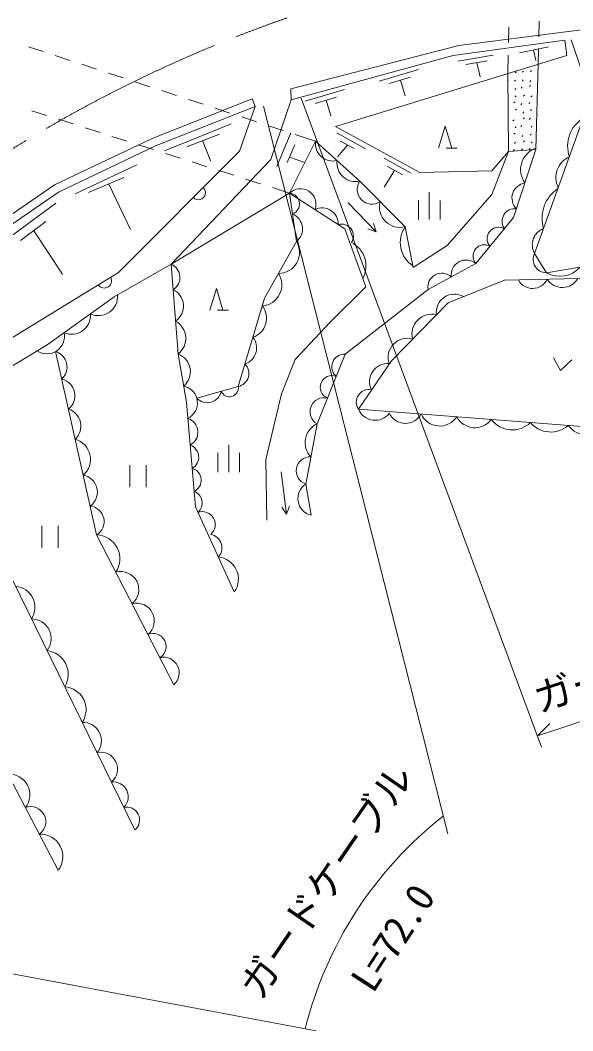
# Model space of a CAD drawing. Units: millimetres, scale not verified. Extents: x 40000 to 680000, y 20000 to 380000.
# Drawn here: x 328500 to 363934, y 237669 to 302454 of the extents above; entities that cross this region are included whole.
import ezdxf
from ezdxf.enums import TextEntityAlignment as Align

# ---------------------------------------------------------------- set-up
doc = ezdxf.new("R2010")
doc.units = ezdxf.units.MM
doc.header["$LTSCALE"] = 1000
doc.linetypes.add('CHAIN', pattern=[18.5, 12, -1.5, 3.5, -1.5])
for name, color, linetype, lineweight in [('M-BGD', 7, 'Continuous', 13), ('M-BMK', 2, 'CHAIN', 13), ('M-STR-HTXT', 7, 'Continuous', 13), ('M-STR-STR1', 1, 'Continuous', 13)]:
    doc.layers.add(name, color=color, linetype=linetype, lineweight=lineweight)
doc.styles.add('ＭＳ ゴシック', font='')
doc.styles.get('ＭＳ ゴシック').set_extended_font_data('MS Gothic')

msp = doc.modelspace()

# ---------------------------------------------------------------- linework, layer by layer
at = {"layer": 'M-BGD'}
for p, q in [((359813, 301018), (359830, 302018)), ((361787, 302398), (361761, 301398)), ((360512, 300364), (362368, 300750)), ((356556, 299836), (358836, 300204)), ((359778, 299038), (359799, 300218)), ((361412, 300551), (361567, 299864)), ((361741, 300598), (361716, 299635)), ((357074, 299610), (358440, 299846)), ((357784, 299732), (357997, 298819)), ((361716, 299635), (361572, 294165)), ((351527, 298555), (354032, 299290)), ((352158, 298405), (353524, 298810)), ((359778, 299029), (359792, 299043)), ((359807, 294046), (359778, 299038)), ((360248, 299073), (360319, 299144)), ((360703, 299126), (360774, 299196)), ((361224, 299154), (361295, 299225)), ((346780, 297274), (349285, 298009)), ((352876, 298618), (353175, 297604)), ((359781, 298593), (359793, 298605)), ((360192, 298536), (360263, 298606)), ((360218, 298012), (360289, 298083)), ((360624, 298098), (360695, 298169)), ((360682, 298555), (360753, 298626)), ((361162, 298199), (361233, 298270)), ((361180, 298508), (361251, 298579)), ((343372, 297417), (343564, 296932)), ((347411, 297124), (348777, 297529)), ((360238, 297532), (360309, 297602)), ((360760, 297588), (360831, 297658)), ((361251, 297536), (361322, 297606)), ((348129, 297337), (348428, 296323)), ((360161, 297149), (360232, 297220)), ((360250, 296688), (360321, 296759)), ((360606, 297033), (360677, 297104)), ((361107, 297107), (361178, 297178)), ((361215, 296659), (361285, 296729)), ((360099, 296000), (360170, 296071)), ((360732, 296503), (360802, 296573)), ((360762, 296127), (360832, 296197)), ((361147, 296093), (361218, 296164)), ((337747, 294089), (342022, 295802)), ((355329, 294256), (355749, 295656)), ((355749, 295656), (356169, 294256)), ((360238, 295554), (360309, 295625)), ((360596, 295633), (360667, 295704)), ((361258, 295596), (361329, 295667)), ((339188, 294345), (341270, 295146)), ((345863, 295243), (344966, 293066)), ((348813, 295236), (350650, 294200)), ((360162, 295151), (360233, 295221)), ((360659, 295002), (360730, 295073)), ((361200, 295087), (361271, 295157)), ((340194, 294732), (340693, 293433)), ((346119, 294459), (345623, 293338)), ((349497, 294452), (348851, 293701)), ((348992, 294728), (349925, 294219)), ((356519, 294256), (355819, 294256)), ((359806, 294160), (359836, 294190)), ((360118, 294084), (360189, 294155)), ((360186, 294560), (360256, 294631)), ((360649, 294141), (360720, 294212)), ((360772, 294652), (360842, 294723)), ((361136, 294156), (361207, 294227)), ((361261, 294594), (361332, 294664)), ((345773, 293677), (346754, 293324)), ((351846, 293616), (353570, 292646)), ((332015, 291319), (335970, 293192)), ((352507, 292828), (351837, 291761)), ((352063, 293070), (353033, 292543)), ((332880, 291399), (335153, 292360)), ((334177, 291947), (335570, 289045)), ((345776, 291370), (346208, 288273)), ((354035, 289675), (354035, 290900)), ((354735, 289675), (354735, 291425)), ((355435, 289675), (355435, 290900)), ((327340, 288181), (330782, 290727)), ((349520, 290738), (351317, 288888)), ((328525, 288325), (330142, 289542)), ((329369, 288960), (331214, 286163)), ((351317, 288888), (350789, 289072)), ((351317, 288888), (351148, 289420)), ((338186, 286806), (334533, 284716)), ((340658, 283859), (341078, 285259)), ((341078, 285259), (341498, 283859)), ((341848, 283859), (341148, 283859)), ((341168, 273490), (341168, 274715)), ((341868, 273490), (341868, 275240)), ((342568, 273490), (342568, 274715)), ((317448, 273643), (330940, 247961)), ((335524, 273919), (335524, 272519)), ((336574, 272519), (336574, 273919)), ((345231, 273503), (345584, 270781)), ((345584, 270781), (345272, 271245)), ((345584, 270781), (345768, 271309)), ((329878, 270032), (329878, 268632)), ((330928, 268632), (330928, 270032))]:
    msp.add_line(p, q, dxfattribs=at)
for points in [[(364668, 301851), (356634, 300835), (345845, 298064)], [(345871, 297343), (356258, 300197), (363415, 301174), (363543, 300197), (348716, 295634), (354118, 292699), (358743, 292803), (359807, 294046), (361572, 294165)], [(365135, 300775), (365269, 298001), (361487, 287499), (362239, 286266), (371302, 287803), (379420, 290381), (385536, 293151), (388258, 294480), (394314, 299284)], [(359553, 285784), (355951, 284343), (352300, 280628), (350186, 277522), (375014, 275594), (392101, 281677), (403454, 289647), (414327, 298869)], [(359553, 285784), (366235, 285936), (374449, 287538), (383478, 290871), (387977, 293209), (389770, 294282), (395919, 299245)], [(345845, 298064), (345871, 297343), (344571, 293526), (338186, 286806)], [(302717, 263125), (305450, 267522), (312847, 277441), (320978, 285186), (330701, 291893), (336967, 294881), (343372, 297417)], [(303160, 262850), (305881, 267228), (313239, 277094), (321308, 284779), (330963, 291440), (337176, 294402), (343564, 296932)], [(304593, 252950), (311880, 266877), (317448, 273643), (322495, 278245), (328005, 282119), (334810, 286283), (342558, 294049), (343564, 296932)], [(359807, 294046), (358736, 291278), (355882, 288019), (353706, 286607), (353188, 289211), (350282, 292137), (347439, 294691)], [(354658, 285193), (357716, 286859), (360134, 289805), (361572, 294165)], [(350666, 285361), (349321, 289079), (345776, 291370), (338186, 286806)], [(339818, 278228), (342482, 278971), (344175, 284638), (346208, 288273)], [(338186, 286806), (338626, 281051), (339155, 277960), (339731, 271252), (342230, 265806)], [(344311, 270411), (344246, 274297), (345254, 278508), (346135, 280702), (348361, 283072), (350666, 285361)], [(347149, 270719), (346812, 272721), (347533, 276579), (349342, 281046), (354658, 285193)], [(334533, 284716), (330219, 281636), (327514, 279998), (323313, 276344), (328007, 266571), (335856, 250548)], [(330772, 281217), (333397, 269457), (338345, 259850)], [(362707, 280818), (363150, 280008), (363866, 280686)]]:
    msp.add_lwpolyline(points, dxfattribs=at)
for centre, radius, start, end in [((365701, 294385), 2100, 121.19029, 199.2002), ((348551, 294543), 1122, 172.44421, 283.71595), ((362042, 292877), 1454, 108.75666, 216.00926), ((364282, 292373), 1436, 113.13689, 207.25361), ((350007, 293304), 1199, 172.85211, 283.30804), ((339928, 291392), 445, 223.13713, 46.99297), ((346471, 290658), 995, 339.95854, 134.30675), ((351044, 291596), 934, 144.56866, 305.02682), ((361013, 291053), 980, 98.6696, 224.82702), ((364286, 289749), 2320, 123.95453, 196.43596), ((345715, 290679), 694, 290.93071, 84.98231), ((347864, 289393), 1031, 357.8926, 116.37269), ((352859, 290492), 1323, 165.20043, 284.39505), ((360210, 289556), 814, 82.36981, 215.19055), ((345580, 289081), 1024, 307.85397, 68.05905), ((349107, 288622), 763, 326.15873, 106.16326), ((354640, 288197), 1771, 145.06607, 237.43422), ((359176, 288449), 736, 59.97379, 221.27803), ((362446, 288054), 1108, 110.33875, 210.05175), ((345062, 287565), 1347, 269.85973, 31.68875), ((349004, 286699), 1669, 331.48126, 63.80616), ((358264, 287333), 725, 60.36245, 220.88938), ((357098, 286115), 967, 50.28056, 186.85626), ((362239, 287112), 846, 152.79754, 270.00137), ((337825, 285959), 920, 301.85721, 66.90241), ((363102, 287795), 1755, 240.56672, 318.68608), ((333893, 285756), 470, 214.99798, 27.93528), ((343923, 285486), 1350, 274.36179, 32.78512), ((355531, 285353), 887, 46.8004, 190.33642), ((361358, 286299), 1041, 208.39496, 334.22505), ((363262, 286473), 1152, 212.9708, 329.64921), ((337802, 284128), 1166, 304.58744, 64.17218), ((333516, 284748), 1232, 245.56484, 4.16289), ((356345, 283732), 1162, 59.67282, 187.87801), ((343013, 283347), 1286, 288.65591, 38.07129), ((331791, 283540), 1219, 247.02138, 4.0303), ((337843, 282055), 1274, 307.93874, 60.82088), ((354898, 282332), 1276, 76.58014, 194.41628), ((330211, 282194), 1127, 236.51536, 11.46572), ((342566, 281452), 1094, 288.52529, 38.20192), ((353311, 280855), 1211, 73.14393, 199.98156), ((330446, 280210), 1058, 313.11012, 72.05698), ((338211, 279923), 1202, 309.62398, 69.78174), ((349289, 280237), 811, 86.2317, 229.67064), ((342310, 279809), 855, 281.56871, 45.1585), ((352064, 279286), 1160, 84.59359, 206.9427), ((330921, 278377), 1089, 308.34955, 76.81755), ((348487, 278923), 749, 68.32433, 247.57801), ((338762, 277917), 1101, 295.95671, 78.68983), ((340495, 278845), 916, 222.33388, 348.83591), ((341919, 278885), 569, 202.39829, 8.7715), ((350864, 277967), 810, 78.22721, 213.30908), ((347985, 277357), 900, 76.04382, 239.85852), ((331248, 276437), 1141, 312.98657, 72.18053), ((351256, 277961), 1156, 202.34414, 322.49247), ((338972, 276041), 927, 296.85097, 72.97048), ((353201, 277745), 1137, 205.423, 331.89998), ((355402, 277752), 1315, 204.34727, 326.77282), ((357656, 277623), 1297, 207.14629, 323.9738), ((360048, 277867), 1679, 216.8524, 314.26768), ((362523, 277751), 1697, 219.80243, 311.31766), ((348081, 275384), 1315, 114.62894, 224.21788), ((364987, 277541), 1714, 218.37884, 312.74125), ((331638, 274295), 1364, 311.67682, 73.49028), ((339130, 274440), 816, 298.46966, 71.3518), ((347092, 273572), 896, 87.04916, 251.79767), ((339328, 272967), 779, 294.03888, 75.78258), ((332361, 272202), 1089, 304.8605, 80.3066), ((339366, 271505), 800, 311.0683, 69.60568), ((347409, 271792), 1104, 122.71473, 256.35854), ((332876, 270312), 1002, 301.35088, 83.81621), ((340174, 270118), 833, 310.53799, 109.76176), ((333366, 267928), 1529, 325.65454, 88.8424), ((340582, 268636), 859, 316.33131, 81.11942), ((341063, 266624), 1426, 324.97614, 84.32179), ((334947, 265952), 1158, 308.5345, 105.96244), ((328078, 264807), 1362, 327.59788, 84.60123), ((335960, 263947), 1138, 309.67177, 104.82517), ((329214, 262808), 1269, 322.85538, 89.34373), ((337021, 262306), 836, 300.81828, 113.67865), ((330034, 260509), 1545, 329.29801, 82.9011), ((337692, 260613), 1005, 310.55126, 103.94568), ((331256, 258255), 1468, 326.37986, 85.81925), ((332523, 256259), 1184, 320.04102, 92.15809), ((333662, 254447), 1077, 309.79108, 102.40803), ((327790, 252798), 1328, 321.70268, 93.72775), ((334466, 252668), 959, 315.36973, 96.82939), ((329174, 251071), 966, 304.70442, 110.72601), ((335328, 251185), 828, 309.66131, 102.5378), ((329793, 248836), 1443, 322.67824, 92.75219)]:
    msp.add_arc(centre, radius, start, end, dxfattribs=at)
at = {"layer": 'M-BMK'}
msp.add_arc((374745, 218784), 88735, 88.50813, 153.56492, dxfattribs=at)
at = {"layer": 'M-STR-HTXT'}
for p, q in [((363829, 301191), (377563, 260859)), ((346527, 297455), (361927, 255858)), ((344099, 296949), (355912, 250291)), ((361663, 256572), (377270, 261719)), ((361663, 256572), (362456, 257360)), ((301232, 246313), (347489, 237669))]:
    msp.add_line(p, q, dxfattribs=at)
msp.add_arc((371101, 231685), 25087, 128.09114, 165.8836, dxfattribs=at)
at = {"layer": 'M-STR-STR1'}
for p, q in [((329030, 300753), (329980, 300440)), ((330740, 300190), (331690, 299877)), ((332449, 299627), (333399, 299314)), ((334159, 299064), (335109, 298751)), ((335869, 298501), (336819, 298188)), ((337579, 297938), (338528, 297625)), ((339288, 297375), (340238, 297062)), ((340998, 296812), (341948, 296499)), ((330190, 296348), (329237, 296652)), ((331904, 295801), (330952, 296105)), ((342708, 296249), (343657, 295936)), ((333619, 295253), (332666, 295557)), ((344417, 295686), (345367, 295373)), ((335334, 294705), (334381, 295009)), ((346127, 295123), (347439, 294691)), ((337048, 294157), (336096, 294462)), ((347439, 294691), (345776, 291370)), ((338763, 293610), (337810, 293914)), ((340478, 293062), (339525, 293366)), ((342192, 292514), (341240, 292819)), ((343907, 291967), (342954, 292271)), ((345776, 291370), (344669, 291723))]:
    msp.add_line(p, q, dxfattribs=at)

# ---------------------------------------------------------------- texts
at = {"layer": 'M-STR-HTXT', "style": 'ＭＳ ゴシック'}
for s, rotation, p in [('ガードパイプ', 18.251, (361962, 257525)), ('ガードケーブル', 55.506, (344376, 239230)), ('L=72.0', 56.987, (351584, 239701))]:
    msp.add_text(s, height=1833, rotation=rotation, dxfattribs=at).set_placement(p, align=Align.BOTTOM_LEFT)

doc.saveas('drawing.dxf')
